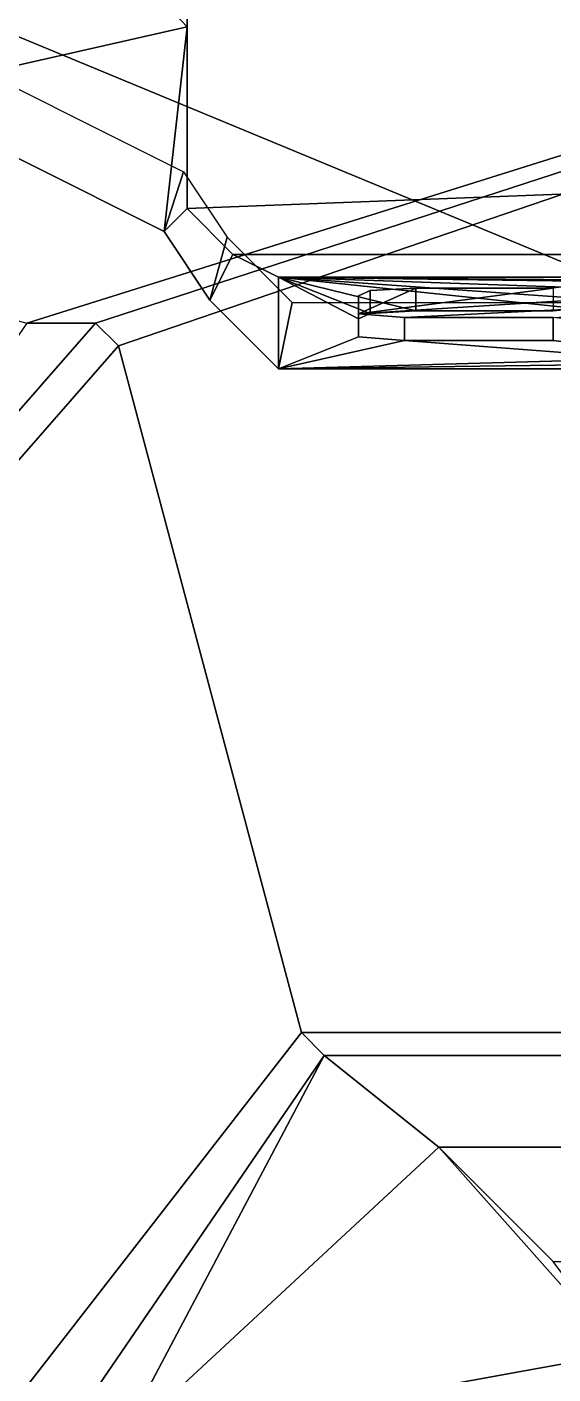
# Model space of a CAD drawing. Header units: millimetres. Extents: x -0.9 to 1.2, y -2.1 to 13.
# Drawn here: x -0.23 to 0, y -1.089 to -0.501 of the extents above; entities that cross this region are included whole.
import ezdxf

# ---------------------------------------------------------------- set-up
doc = ezdxf.new("R2010")
doc.units = ezdxf.units.MM
doc.layers.add('tmp', color=4, linetype='Continuous')
doc.layers.add('turret', color=2, linetype='Continuous')

msp = doc.modelspace()

# ---------------------------------------------------------------- linework, layer by layer
for points in [[(0.63, 1.81, 0.3500000000000001), (0.5300000000000001, -1.58, 0.35), (-0.5300000000000001, -1.58, 0.35), (-0.63, 1.81, 0.3500000000000001)], [(0.6299999999999999, -0.3599999999999997, 1.34), (-0.620000000000001, -0.3000000000000002, 1.34), (-0.5600000000000005, -0.42, 1.34), (-0.4600000000000009, -0.53, 1.34)], [(0.6299999999999999, -0.36, 1.34), (-0.460000000000001, -0.5299999999999999, 1.34), (-0.3399999999999999, -0.6, 1.34), (-0.2300000000000007, -0.63, 1.34)], [(0.6300000000000006, -0.3599999999999996, 1.34), (-0.2300000000000006, -0.6299999999999999, 1.34), (-0.1999999999999993, -0.63, 1.34)], [(0.6299999999999857, -0.3600000000000044, 1.34), (-0.1999999999999995, -0.6299999999999999, 1.34), (-0.1899999999999995, -0.64, 1.34)], [(-0.1899999999999995, -0.64, 1.34), (-0.1099999999999995, -0.9400000000000001, 1.34), (0.460000000000001, -0.94, 1.34), (0.6299999999999826, -0.3600000000000054, 1.34)], [(-0.1999999999999993, -0.63, 1.34), (-0.3400000000000001, -0.79, 1.04), (-0.3300000000000001, -0.8, 1.04), (-0.1899999999999995, -0.64, 1.34)], [(-0.2300000000000004, -0.63, 1.34), (-0.3400000000000002, -0.79, 1.04), (-0.3400000000000001, -0.79, 1.04), (-0.1999999999999996, -0.63, 1.34)], [(-0.1899999999999995, -0.64, 1.34), (-0.3300000000000001, -0.8, 1.04), (-0.25, -1.12, 1.03), (-0.1099999999999994, -0.9400000000000001, 1.34)], [(-0.1099999999999994, -0.9400000000000001, 1.34), (-0.25, -1.12, 1.03), (-0.2299999999999992, -1.14, 1.03), (-0.09999999999999964, -0.9500000000000001, 1.34)], [(-0.1099999999999995, -0.9400000000000001, 1.34), (-0.09999999999999964, -0.9500000000000001, 1.34), (0.4499999999999976, -0.9500000000000014, 1.34), (0.4600000000000009, -0.9400000000000001, 1.34)], [(-0.09999999999999964, -0.9500000000000001, 1.34), (-0.2299999999999992, -1.14, 1.03), (-0.1900000000000018, -1.119999999999998, 1.080000000000001), (-0.09999999999999964, -0.9500000000000001, 1.34)], [(-0.05, -0.99, 1.34), (-0.09999999999999964, -0.9500000000000001, 1.34), (-0.1899999999999999, -1.12, 1.08), (-0.05, -0.99, 1.34)], [(-0.09999999999999964, -0.9500000000000001, 1.34), (-0.04999999999999999, -0.99, 1.34), (0.4, -0.99, 1.34), (0.4499999999999993, -0.9500000000000001, 1.34)], [(0.03000000000000004, -1.08, 1.28), (-0.05000000000000004, -0.99, 1.34), (-0.19, -1.12, 1.08), (0.03000000000000004, -1.08, 1.28)], [(-0.05, -0.99, 1.34), (0, -1.04, 1.32), (0.35, -1.04, 1.32), (0.4, -0.99, 1.34)], [(0, -1.04, 1.32), (-0.05000000000000004, -0.99, 1.34), (0.03, -1.08, 1.28), (0, -1.04, 1.32)], [(0.03, -1.08, 1.28), (-0.19, -1.12, 1.08), (0.56, -1.12, 1.08), (0.32, -1.08, 1.28)]]:
    msp.add_3dface(points)
at = {"layer": 'tmp', "extrusion": (-1, 0, 0)}
msp.add_line((-0.29, -0.53, 1.4), (-0.16, -0.5006382978723412, 1.459999999999999), dxfattribs=at)
at = {"layer": 'turret'}
for points in [[(-0.16, -0.3200000000000001, 1.87), (-0.1599999999999999, -0.5800000000000001, 1.767857142857143), (0.3599999999999998, -0.5599999999999999, 1.775714285714286), (0.04500000000000104, -0.2165063509461094, 1.87)], [(-0.16, -0.3200000000000001, 1.87), (-0.16, -0.5006382978723406, 1.46), (-0.16, -0.5006382978723406, 1.46), (-0.1599999999999999, -0.5800000000000001, 1.767857142857143)], [(-0.3618376618407357, -0.4518376618407356, 1.34), (0.0199999999999999, -0.61, 1.34), (0.0199999999999999, -0.61, 1.37), (-0.3618376618407357, -0.4518376618407356, 1.37)], [(-0.1899999999999999, -0.4689062500000001, 1.52484375), (-0.4399999999999999, -0.4689062500000001, 1.52484375), (-0.47, -0.53, 1.4), (-0.29, -0.53, 1.4)], [(-0.29, -0.53, 1.4), (-0.16, -0.5006382978723406, 1.46), (-0.16, -0.5006382978723406, 1.46), (-0.1899999999999999, -0.4689062500000001, 1.52484375)], [(-0.29, -0.53, 1.4), (-0.1699999999999999, -0.5899999999999999, 1.4), (-0.1699999999999999, -0.5899999999999999, 1.4), (-0.16, -0.5006382978723406, 1.46)], [(-0.16, -0.5006382978723406, 1.46), (-0.1699999999999999, -0.5899999999999999, 1.4), (-0.1699999999999999, -0.5899999999999999, 1.4), (-0.1599999999999999, -0.5800000000000001, 1.767857142857143)], [(-0.2900000000000005, -0.5300000000000001, 1.4), (-0.2755, -0.5069999999999999, 1.37), (-0.1614999999999999, -0.5639999999999998, 1.37), (-0.1699999999999999, -0.5899999999999999, 1.4)], [(-0.1699999999999999, -0.5899999999999999, 1.4), (-0.1614999999999999, -0.5639999999999998, 1.37), (-0.1425000000000001, -0.5925, 1.37), (-0.1500000000000001, -0.6199999999999999, 1.4)], [(-0.1599999999999999, -0.5800000000000001, 1.767857142857143), (-0.14, -0.6, 1.76), (0.3399999999999997, -0.5999999999999998, 1.760000000000001), (0.3599999999999998, -0.5599999999999999, 1.775714285714286)], [(-0.1599999999999999, -0.5800000000000001, 1.767857142857143), (-0.1699999999999999, -0.5899999999999999, 1.4), (-0.1500000000000001, -0.6199999999999999, 1.4), (-0.1400000000000001, -0.5999999999999999, 1.76)], [(-0.1500000000000004, -0.6199999999999997, 1.4), (-0.1425000000000001, -0.5925, 1.37), (-0.1139999999999999, -0.6210000000000002, 1.37), (-0.12, -0.65, 1.4)], [(-0.1400000000000002, -0.5999999999999999, 1.76), (-0.1500000000000001, -0.6199999999999999, 1.4), (-0.12, -0.65, 1.4), (-0.12, -0.61, 1.756071428571429)], [(-0.1400000000000002, -0.5999999999999999, 1.76), (-0.12, -0.61, 1.756071428571429), (0.3100000000000001, -0.6099999999999997, 1.756071428571429), (0.3399999999999997, -0.5999999999999998, 1.760000000000001)], [(-0.12, -0.61, 1.756071428571429), (-0.1200000000000001, -0.6499999999999999, 1.4), (-0.0850000000000001, -0.6359578736208622, 1.525), (-0.08499999999999977, -0.6280942828485455, 1.595)], [(-0.1199999999999997, -0.6100000000000001, 1.756071428571429), (-0.1199999999999997, -0.6100000000000001, 1.756071428571427), (-0.08499999999999977, -0.6280942828485455, 1.595), (-0.07999999999999988, -0.6258475426278834, 1.615)], [(-0.1200000000000016, -0.6099999999999991, 1.756071428571436), (-0.1200000000000016, -0.6099999999999991, 1.756071428571436), (-0.07999999999999988, -0.6258475426278837, 1.614999999999998), (-0.06000000000000021, -0.6247241725175527, 1.625)], [(-1.439820485060578e-16, -0.6247241725175529, 1.625), (0.009999999999999648, -0.6236008024072213, 1.635), (-0.1199999999999997, -0.6100000000000001, 1.756071428571427), (-0.06000000000000043, -0.6247241725175529, 1.625)], [(0.0099999999999992, -0.6191073219658972, 1.674999999999999), (-0.119999999999996, -0.6100000000000004, 1.756071428571424), (-0.119999999999996, -0.6100000000000004, 1.756071428571424), (0.009999999999999981, -0.6236008024072214, 1.635)], [(0.03000000000000044, -0.6151755265797387, 1.71), (-0.119999999999996, -0.6100000000000004, 1.756071428571424), (-0.119999999999996, -0.6100000000000004, 1.756071428571424), (0.009999999999999978, -0.6191073219658971, 1.675)], [(0.06500000000000025, -0.6123671013039118, 1.735), (-0.119999999999996, -0.6100000000000004, 1.756071428571424), (-0.119999999999996, -0.6100000000000004, 1.756071428571424), (0.03000000000000011, -0.6151755265797387, 1.71)], [(0.09500000000000083, -0.6118054162487462, 1.74), (-0.1199999999999959, -0.6100000000000004, 1.756071428571424), (-0.119999999999996, -0.6100000000000004, 1.756071428571424), (0.06500000000000059, -0.6123671013039119, 1.735)], [(0.3099999999999997, -0.6099999999999998, 1.756071428571429), (-0.1199999999999959, -0.6100000000000004, 1.756071428571424), (-0.1199999999999959, -0.6100000000000004, 1.756071428571424), (0.09500000000000183, -0.6118054162487462, 1.74)], [(0.1799999999999995, -0.6091073219658971, 1.675), (-0.0850000000000004, -0.6259578736208622, 1.525), (-0.06499999999999993, -0.6276429287863594, 1.51), (0.1799999999999993, -0.6152858575727185, 1.62)], [(0.1799999999999995, -0.6091073219658971, 1.675), (0.00999999999999987, -0.6136008024072211, 1.635), (7.8062556418922e-17, -0.6147241725175526, 1.625), (-0.0850000000000001, -0.625957873620862, 1.525000000000002)], [(-0.08000000000000021, -0.6158475426278833, 1.615), (-0.0850000000000001, -0.6180942828485454, 1.595), (-0.08500000000000044, -0.6259578736208621, 1.525), (-0.06000000000000021, -0.6147241725175527, 1.625)], [(-0.0850000000000001, -0.625957873620862, 1.525000000000002), (7.632783294297951e-17, -0.6147241725175528, 1.625), (-0.06000000000000054, -0.6147241725175527, 1.625), (-0.0850000000000001, -0.625957873620862, 1.525000000000002)], [(-0.08000000000000021, -0.6158475426278833, 1.615), (-0.07999999999999988, -0.6258475426278834, 1.615), (-0.0850000000000001, -0.6280942828485454, 1.595), (-0.0850000000000001, -0.6180942828485454, 1.595)], [(-0.06000000000000021, -0.6147241725175527, 1.625), (-0.05999999999999987, -0.6247241725175529, 1.625), (-0.08000000000000021, -0.6258475426278833, 1.615), (-0.08000000000000021, -0.6158475426278833, 1.615)], [(-2.498001805406602e-16, -0.6276429287863585, 1.51), (0.1899999999999995, -0.6164092276830492, 1.61), (0.1799999999999994, -0.6152858575727185, 1.62), (-0.06499999999999964, -0.6276429287863593, 1.51)], [(7.806255641895632e-17, -0.6147241725175527, 1.625), (4.111294638065033e-16, -0.6247241725175529, 1.625), (-0.06000000000000021, -0.6247241725175527, 1.625), (-0.06000000000000021, -0.6147241725175527, 1.625)], [(-0.1200000000000008, -0.6499999999999999, 1.4), (-0.1139999999999999, -0.6210000000000002, 1.37), (0.3039999999999999, -0.6210000000000002, 1.37), (0.32, -0.6499999999999999, 1.4)], [(-0.0850000000000001, -0.6180942828485454, 1.595), (-0.08499999999999977, -0.6280942828485455, 1.595), (-0.0850000000000001, -0.6359578736208622, 1.525), (-0.0850000000000001, -0.6259578736208622, 1.525)], [(-0.08500000000000044, -0.6259578736208621, 1.525), (-0.0850000000000001, -0.6359578736208622, 1.525), (-0.06499999999999964, -0.6376429287863594, 1.51), (-0.06499999999999964, -0.6276429287863594, 1.51)], [(-0.06499999999999997, -0.6276429287863593, 1.51), (-0.06499999999999964, -0.6376429287863594, 1.51), (-1.457167719820518e-16, -0.6376429287863585, 1.51), (-1.457167719820518e-16, -0.6276429287863585, 1.51)], [(-4.718447854656915e-16, -0.6276429287863584, 1.51), (-1.387778780781446e-16, -0.6376429287863585, 1.51), (0.009999999999999648, -0.6387662988966891, 1.5), (0.009999999999999648, -0.6287662988966891, 1.5)], [(-0.0850000000000001, -0.6359578736208622, 1.525), (-0.12, -0.6499999999999999, 1.4), (-0.06499999999999964, -0.6376429287863594, 1.51), (-0.0850000000000001, -0.6359578736208622, 1.525)], [(-0.06499999999999964, -0.6376429287863594, 1.51), (-0.12, -0.6499999999999999, 1.4), (0.01999999999999943, -0.6460682046138411, 1.435), (0.009999999999999648, -0.6432597793380133, 1.46)], [(-1.387778780781446e-16, -0.6376429287863585, 1.51), (-0.06499999999999964, -0.6376429287863594, 1.51), (0.00999999999999965, -0.6432597793380133, 1.46), (0.00999999999999965, -0.6387662988966891, 1.5)], [(0.01999999999999943, -0.6460682046138411, 1.435), (-0.1200000000000001, -0.6499999999999999, 1.4), (0.04499999999999979, -0.6477532597793374, 1.42)], [(0.04499999999999979, -0.6477532597793374, 1.42), (-0.1200000000000001, -0.6499999999999999, 1.4), (0.32, -0.6499999999999999, 1.4), (0.2549999999999997, -0.6477532597793374, 1.42)]]:
    msp.add_3dface(points, dxfattribs=at)

doc.saveas('drawing.dxf')
